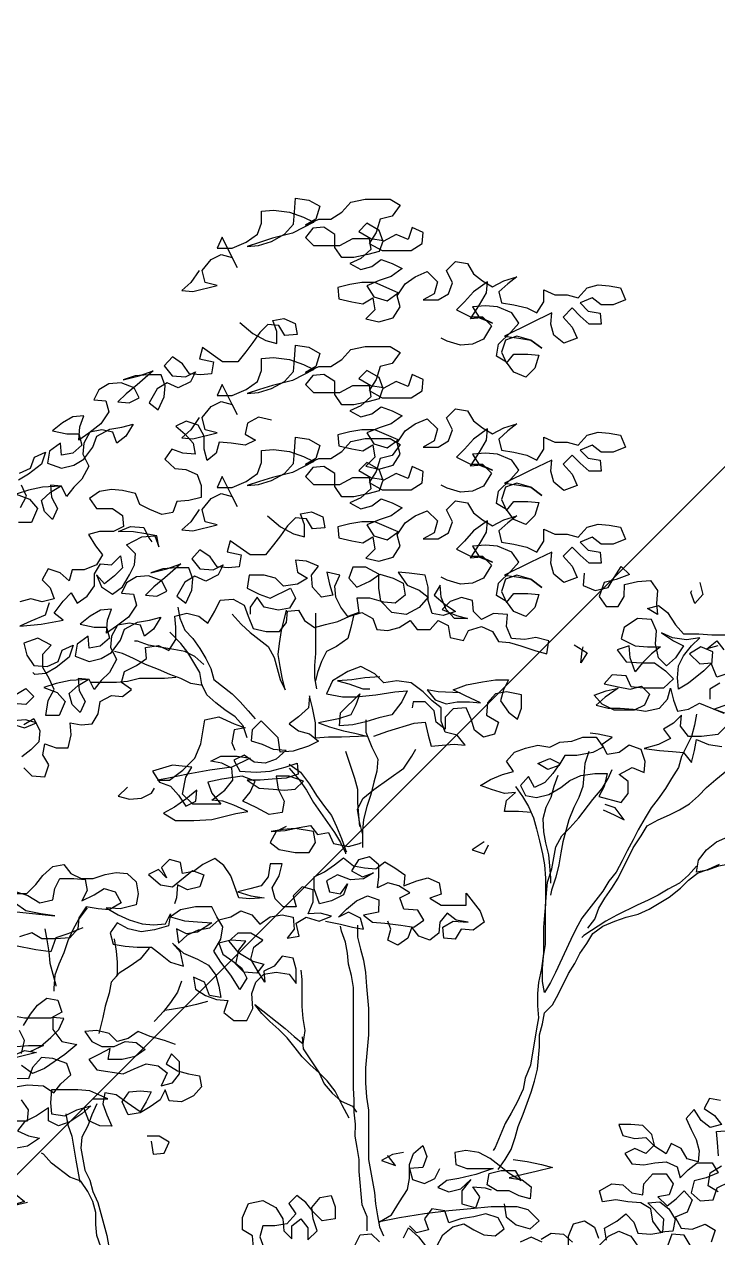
# Model space of a CAD drawing. Header units: inches. Extents: x 350994 to 353538, y 1581369 to 1583842.
# Drawn here: x 351472.343 to 351473.466, y 1583482.051 to 1583484.016 of the extents above; entities that cross this region are included whole.
import ezdxf

# ---------------------------------------------------------------- set-up
doc = ezdxf.new("R2010")
doc.units = ezdxf.units.IN
doc.header["$MEASUREMENT"] = 0
doc.linetypes.add('1', pattern=[0])
doc.layers.add('FOREST', color=96, linetype='Continuous')
doc.layers.add('TREE', color=81, linetype='1')

# ---------------------------------------------------------------- blocks, each defined once
blk = doc.blocks.new('TREE_4')
at = {"color": 94}
for points in [[(-470, 8776.1), (-493.2, 8741.5), (-519.3, 8718.4), (-487.5, 8715.4), (-418, 8732.7), (-452.7, 8741.4), (-461.4, 8776.1), (-435.3, 8807.9), (-406.4, 8822.4), (-374.6, 8813.6), (-360.2, 8784.7), (-403.5, 8871.5), (-417.9, 8839.7), (-374.6, 8839.7), (-334.1, 8857), (-302.3, 8880.1), (-290.7, 8911.9), (-290.6, 8946.6), (-255.9, 8949.4), (-209.7, 8943.6), (-169.2, 8929.1), (-140.3, 8914.6), (-201.1, 8882.9), (-258.9, 8868.5), (-296.5, 8856.9), (-331.2, 8845.4), (-299.4, 8848.3), (-261.8, 8859.8), (-224.2, 8880), (-198.1, 8908.9), (-195.2, 8943.6), (-192.3, 8984.1), (-154.7, 8978.3), (-122.9, 8960.9), (-134.5, 8923.3), (-163.5, 8906), (-125.8, 8923.3), (-91.2, 8923.3), (-59.3, 8943.5), (-33.3, 8972.4), (7.2, 8981), (79.5, 8980.9), (108.4, 8963.6), (85.2, 8931.8), (50.5, 8923.1), (38.9, 8885.6), (18.7, 8853.8), (56.2, 8833.5), (140.1, 8833.4), (171.9, 8853.6), (174.8, 8885.4), (143, 8899.9), (131.4, 8865.2), (96.7, 8879.7), (59.1, 8859.5), (47.6, 8891.3), (12.9, 8911.6), (-10.2, 8888.5), (24.4, 8868.2), (59.1, 8862.4), (47.5, 8830.6), (15.7, 8822), (-24.8, 8813.3), (-59.4, 8813.4), (-79.7, 8842.3), (-79.6, 8879.9), (-111.4, 8900.1), (-143.2, 8897.3), (-163.5, 8871.3), (-140.4, 8848.1), (-65.2, 8848.1), (-27.6, 8868.3), (18.7, 8868.2), (24.4, 8836.4), (-4.5, 8810.4), (-36.3, 8796), (-4.5, 8778.6), (27.3, 8787.3), (53.3, 8807.5), (85.1, 8795.9), (114, 8781.4), (82.2, 8758.3), (47.5, 8746.8), (12.8, 8732.3), (33, 8700.5), (70.5, 8688.9), (102.4, 8712), (35.9, 8741), (-1.7, 8741), (-36.4, 8735.3), (-71.1, 8726.6), (-68.2, 8694.8), (-30.7, 8686.1), (1.1, 8680.3), (30.1, 8697.6), (35.8, 8662.9), (9.8, 8636.9), (47.4, 8628.2), (87.8, 8639.7), (108.1, 8671.5), (99.5, 8703.3), (122.6, 8738), (151.6, 8758.2), (186.3, 8772.7), (215.2, 8743.7), (206.5, 8709), (174.6, 8691.7), (218, 8691.7), (246.9, 8709), (258.5, 8740.8), (241.2, 8775.5), (267.3, 8801.5), (301.9, 8795.7), (319.3, 8766.8), (345.3, 8746.5), (374.2, 8729.1), (406, 8746.4), (443.6, 8758), (417.5, 8737.7), (391.5, 8714.6), (400.1, 8682.8), (434.8, 8677), (472.4, 8668.3), (501.3, 8653.8), (521.6, 8685.6), (521.6, 8720.3), (553.4, 8705.8), (588.1, 8705.8), (619.9, 8697.1), (645.9, 8726), (677.8, 8734.6), (709.6, 8731.7), (741.4, 8725.9), (755.8, 8691.2), (721.1, 8676.8), (686.4, 8676.8), (660.4, 8697), (625.7, 8682.6), (648.8, 8659.5), (683.5, 8653.7), (686.3, 8621.9), (651.6, 8621.9), (625.6, 8645), (602.5, 8668.2), (576.5, 8642.2), (602.5, 8613.3), (616.9, 8581.4), (579.3, 8567), (550.4, 8590.2), (541.8, 8622), (544.7, 8653.8), (483.9, 8624.9), (408.7, 8587.4), (449.2, 8581.6), (483.9, 8575.8), (515.7, 8552.6), (483.9, 8575.8), (443.4, 8587.4), (411.6, 8575.8), (400, 8541.2), (414.4, 8509.3), (434.7, 8535.3), (475.2, 8535.3), (507, 8532.4), (495.4, 8494.8), (469.3, 8468.8), (434.7, 8483.3), (414.4, 8512.2), (385.6, 8529.6), (391.4, 8564.3), (426.1, 8599), (449.2, 8625), (429, 8653.9), (388.6, 8671.3), (353.9, 8674.2), (316.3, 8671.3), (336.5, 8639.5), (374.1, 8625), (342.3, 8639.5), (310.5, 8636.7), (336.5, 8677.1), (356.8, 8711.8), (359.7, 8743.6), (319.2, 8714.7), (293.2, 8685.8), (270, 8662.7), (310.5, 8642.4), (345.2, 8642.4), (371.2, 8616.4), (348, 8578.8), (316.2, 8564.4), (281.5, 8561.5), (243.9, 8573.1), (226.6, 8581.8)], [(-352.9, 8626.4), (-315.4, 8594.5), (-277.8, 8574.3), (-246, 8565.6), (-246, 8600.3), (-257.5, 8632.1), (-225.7, 8637.8), (-193.9, 8623.3), (-188.2, 8591.5), (-222.9, 8588.7), (-240.2, 8617.6), (-272, 8620.5), (-295.1, 8597.4), (-315.4, 8568.5), (-335.7, 8542.5), (-358.8, 8513.6), (-402.2, 8513.7), (-460, 8554.2), (-468.7, 8522.4), (-428.2, 8513.7), (-434, 8479), (-465.8, 8476.1), (-497.6, 8479), (-517.8, 8508), (-546.7, 8528.2), (-569.9, 8502.2), (-546.8, 8473.3), (-509.2, 8470.4), (-480.3, 8484.8), (-494.8, 8455.9), (-529.5, 8438.6), (-561.3, 8453.1), (-590.2, 8435.8), (-613.4, 8395.3), (-587.4, 8375), (-570, 8412.6), (-567.1, 8444.4), (-578.6, 8476.2), (-616.2, 8476.3), (-653.8, 8473.4), (-688.5, 8461.9), (-642.2, 8473.4), (-601.7, 8487.8), (-648, 8447.4), (-679.8, 8421.4), (-703, 8398.3), (-671.2, 8395.4), (-642.3, 8409.8), (-656.7, 8438.7), (-694.3, 8453.2), (-729, 8450.3), (-757.9, 8433), (-772.4, 8404.1), (-737.7, 8401.2), (-729, 8369.4), (-752.2, 8334.7), (-786.9, 8308.7), (-815.9, 8288.5), (-812.9, 8326.1), (-801.3, 8357.9), (-833.1, 8355), (-862.1, 8337.7), (-891, 8314.6), (-850.5, 8305.9), (-815.8, 8305.9), (-807.2, 8274.1), (-833.2, 8250.9), (-865, 8245.2), (-867.9, 8279.9), (-899.7, 8256.8), (-905.5, 8222.1), (-865.1, 8207.6), (-830.4, 8216.2), (-801.4, 8233.6), (-775.4, 8268.2), (-763.8, 8300), (-726.2, 8320.2), (-691.5, 8326), (-659.7, 8334.6), (-680, 8300), (-706, 8279.7), (-717.5, 8311.6), (-749.3, 8317.4), (-784, 8311.6), (-801.4, 8279.8), (-804.3, 8248), (-787, 8213.3), (-807.3, 8175.7), (-830.4, 8152.6), (-850.7, 8126.6), (-865.1, 8155.6), (-896.9, 8158.5), (-894.1, 8123.8), (-876.8, 8092), (-891.2, 8060.2), (-914.3, 8083.3), (-923, 8115.1), (-896.9, 8138.2), (-868, 8155.6), (-920.1, 8152.7), (-960.6, 8144.1), (-995.3, 8132.5), (-957.7, 8118.1), (-934.6, 8092), (-952, 8051.6), (-989.5, 8051.6)], [(-983.7, 8095), (-966.3, 8126.7), (-980.8, 8158.6)], [(-986.5, 8193.3), (-954.7, 8207.7), (-943.1, 8239.5), (-911.3, 8253.9), (-922.9, 8219.2), (-960.5, 8190.3), (-989.4, 8173)], [(-470, 8353), (-493.2, 8318.3), (-519.3, 8295.2), (-487.5, 8292.3), (-418, 8309.5), (-452.7, 8318.2), (-461.4, 8352.9), (-435.3, 8384.7), (-406.4, 8399.2), (-374.6, 8390.5), (-360.2, 8361.5), (-403.5, 8448.3), (-417.9, 8416.5), (-374.6, 8416.5), (-334.1, 8433.8), (-302.3, 8456.9), (-290.7, 8488.7), (-290.6, 8523.4), (-255.9, 8526.2), (-209.7, 8520.4), (-169.2, 8505.9), (-140.3, 8491.4), (-201.1, 8459.7), (-258.9, 8445.3), (-296.5, 8433.8), (-331.2, 8422.2), (-299.4, 8425.1), (-261.8, 8436.6), (-224.2, 8456.8), (-198.1, 8485.7), (-195.2, 8520.4), (-192.3, 8560.9), (-154.7, 8555.1), (-122.9, 8537.7), (-134.5, 8500.1), (-163.5, 8482.8), (-125.8, 8500.1), (-91.2, 8500.1), (-59.3, 8520.3), (-33.3, 8549.2), (7.2, 8557.8), (79.5, 8557.7), (108.4, 8540.4), (85.2, 8508.6), (50.5, 8499.9), (38.9, 8462.4), (18.7, 8430.6), (56.2, 8410.3), (140.1, 8410.2), (171.9, 8430.4), (174.8, 8462.2), (143, 8476.7), (131.4, 8442), (96.7, 8456.5), (59.1, 8436.3), (47.6, 8468.1), (12.9, 8488.4), (-10.2, 8465.3), (24.4, 8445), (59.1, 8439.2), (47.5, 8407.4), (15.7, 8398.8), (-24.8, 8390.1), (-59.4, 8390.2), (-79.7, 8419.1), (-79.6, 8456.7), (-111.4, 8477), (-143.2, 8474.1), (-163.5, 8448.1), (-140.4, 8424.9), (-65.2, 8424.9), (-27.6, 8445.1), (18.7, 8445), (24.4, 8413.2), (-4.5, 8387.2), (-36.3, 8372.8), (-4.5, 8355.4), (27.3, 8364.1), (53.3, 8384.3), (85.1, 8372.7), (114, 8358.2), (82.2, 8335.1), (47.5, 8323.6), (12.8, 8309.1), (33, 8277.3), (70.5, 8265.7), (102.4, 8288.8), (35.9, 8317.8), (-1.7, 8317.8), (-36.4, 8312.1), (-71.1, 8303.4), (-68.2, 8271.6), (-30.7, 8262.9), (1.1, 8257.1), (30.1, 8274.4), (35.8, 8239.7), (9.8, 8213.7), (47.4, 8205), (87.8, 8216.6), (108.1, 8248.3), (99.5, 8280.2), (122.6, 8314.8), (151.6, 8335), (186.3, 8349.5), (215.2, 8320.5), (206.5, 8285.8), (174.6, 8268.5), (218, 8268.5), (246.9, 8285.8), (258.5, 8317.6), (241.2, 8352.3), (267.3, 8378.3), (301.9, 8372.5), (319.3, 8343.6), (345.3, 8323.3), (374.2, 8305.9), (406, 8323.2), (443.6, 8334.8), (417.5, 8314.6), (391.5, 8291.5), (400.1, 8259.6), (434.8, 8253.8), (472.4, 8245.1), (501.3, 8230.6), (521.6, 8262.4), (521.6, 8297.1), (553.4, 8282.6), (588.1, 8282.6), (619.9, 8273.9), (645.9, 8302.8), (677.8, 8311.4), (709.6, 8308.5), (741.4, 8302.7), (755.8, 8268), (721.1, 8253.6), (686.4, 8253.6), (660.4, 8273.9), (625.7, 8259.4), (648.8, 8236.3), (683.5, 8230.5), (686.3, 8198.7), (651.6, 8198.7), (625.6, 8221.8), (602.5, 8245), (576.5, 8219), (602.5, 8190.1), (616.9, 8158.2), (579.3, 8143.8), (550.4, 8167), (541.8, 8198.8), (544.7, 8230.6), (483.9, 8201.7), (408.7, 8164.2), (449.2, 8158.4), (483.9, 8152.6), (515.7, 8129.4), (483.9, 8152.6), (443.4, 8164.2), (411.6, 8152.6), (400, 8118), (414.4, 8086.1), (434.7, 8112.2), (475.2, 8112.1), (507, 8109.2), (495.4, 8071.6), (469.3, 8045.6), (434.7, 8060.1), (414.4, 8089), (385.6, 8106.4), (391.4, 8141.1), (426.1, 8175.8), (449.2, 8201.8), (429, 8230.7), (388.6, 8248.1), (353.9, 8251), (316.3, 8248.1), (336.5, 8216.3), (374.1, 8201.8), (342.3, 8216.3), (310.5, 8213.5), (336.5, 8253.9), (356.8, 8288.6), (359.7, 8320.4), (319.2, 8291.5), (293.2, 8262.6), (270, 8239.5), (310.5, 8219.2), (345.2, 8219.2), (371.2, 8193.2), (348, 8155.6), (316.2, 8141.2), (281.5, 8138.3), (243.9, 8149.9), (226.6, 8158.6)], [(-261.6, 8345.6), (-299.2, 8354.3), (-331, 8337), (-336.9, 8305.2), (-308, 8287.8), (-336.9, 8273.4), (-377.4, 8279.2), (-412, 8282.1), (-420.7, 8250.3), (-446.8, 8230.1), (-455.4, 8261.9), (-455.4, 8299.5), (-472.7, 8331.3), (-507.4, 8342.9), (-536.3, 8328.5), (-510.3, 8305.3), (-487.2, 8279.3), (-481.5, 8247.5), (-516.2, 8250.4), (-548, 8262), (-568.2, 8233.1), (-539.3, 8207.1), (-507.5, 8204.1), (-475.7, 8189.7), (-464.2, 8157.8), (-464.2, 8123.2), (-498.9, 8114.5), (-533.6, 8111.7), (-545.2, 8079.9), (-577, 8074.1), (-611.7, 8088.6), (-640.6, 8103.1), (-652.2, 8134.9), (-689.7, 8143.6), (-721.5, 8146.5), (-756.2, 8140.8), (-785.2, 8120.6), (-765, 8091.6), (-718.7, 8091.6), (-689.8, 8071.3), (-686.9, 8039.5), (-715.9, 8025.1), (-756.3, 8025.1), (-788.2, 8016.5), (-767.9, 7984.6), (-747.7, 7958.6), (-765.1, 7929.7), (-799.8, 7915.3), (-834.5, 7915.3), (-843.2, 7883.5), (-869.2, 7906.7), (-903.9, 7918.3), (-921.3, 7886.5), (-898.2, 7863.3), (-886.6, 7831.5), (-921.3, 7822.9), (-953.1, 7831.6), (-984.9, 7822.9)], [(-996.8, 7556.9), (-967.8, 7574.3), (-944.7, 7551.1), (-967.9, 7528), (-1005.4, 7530.9)], [(-973.7, 7470.2), (-944.8, 7487.5), (-927.5, 7452.8), (-930.4, 7421), (-953.5, 7397.9), (-979.6, 7377.7)], [(-973.8, 7345.9), (-950.7, 7322.7), (-913.1, 7319.8), (-901.5, 7354.5), (-918.8, 7383.4), (-913, 7415.2), (-881.2, 7403.6), (-846.5, 7403.6), (-837.8, 7441.1), (-840.7, 7475.8), (-808.9, 7470), (-777.1, 7472.9), (-759.7, 7501.8), (-753.9, 7536.5), (-722.1, 7553.8), (-690.3, 7550.9), (-664.2, 7571.1), (-693.1, 7591.4), (-684.4, 7623.2), (-649.7, 7640.5), (-620.8, 7660.7), (-623.6, 7692.5), (-586.1, 7698.2), (-557.2, 7683.8), (-536.9, 7715.5), (-536.9, 7750.2), (-539.7, 7782), (-505, 7790.7), (-470.3, 7782), (-444.3, 7761.7), (-424.1, 7796.4), (-409.6, 7828.2), (-372, 7831), (-340.2, 7813.7), (-328.7, 7781.9), (-314.2, 7747.1), (-276.7, 7738.4), (-239.1, 7738.4), (-218.8, 7764.4), (-215.9, 7796.2), (-184.1, 7799.1), (-166.8, 7770.1), (-137.9, 7749.9), (-106, 7758.5), (-71.3, 7767.2), (-39.5, 7781.6), (-1.9, 7793.1), (29.9, 7775.7), (41.4, 7743.9), (73.2, 7741), (105, 7749.7), (136.8, 7769.9), (157, 7743.8), (194.6, 7743.8), (217.8, 7769.8), (246.7, 7755.3), (252.4, 7720.6), (290, 7711.9), (304.5, 7740.8), (342.1, 7752.3), (373.9, 7737.8), (391.2, 7708.9), (423, 7706), (454.8, 7697.3), (498.2, 7682.8), (530, 7674.1), (535.8, 7711.7), (498.2, 7720.4), (466.4, 7714.6), (428.8, 7717.6), (414.4, 7752.3), (417.3, 7787), (376.8, 7789.9), (342.1, 7772.6), (319, 7795.7), (316.1, 7827.5), (284.4, 7836.2), (252.5, 7824.7), (229.4, 7801.6), (269.8, 7784.2), (301.6, 7775.5), (264.1, 7775.5), (240.9, 7801.6), (226.5, 7836.3), (223.7, 7871), (206.3, 7842.1), (238.1, 7816), (267, 7795.8), (232.3, 7784.2), (200.5, 7790), (188.9, 7827.6), (189, 7865.2), (180.3, 7899.9), (134.1, 7905.8), (102.3, 7908.7), (128.3, 7871.1), (162.9, 7856.6), (188.9, 7836.3), (162.9, 7807.4), (125.3, 7787.2), (84.8, 7793), (53, 7824.9), (47.3, 7862.5), (47.3, 7902.9), (9.8, 7923.2), (-27.8, 7923.3), (-39.4, 7891.5), (-16.3, 7865.4), (21.3, 7882.7), (50.2, 7902.9), (87.8, 7891.3), (116.7, 7876.9), (122.4, 7842.2), (93.5, 7819.1), (61.7, 7822), (21.2, 7833.6), (-16.3, 7833.6), (-10.6, 7793.1), (-42.4, 7781.6), (-62.6, 7807.6), (-77.1, 7836.6), (-79.9, 7868.4), (-65.4, 7900.2), (-103, 7908.9), (-94.4, 7874.2), (-85.7, 7842.3), (-117.5, 7836.6), (-143.5, 7865.5), (-146.4, 7900.2), (-126.1, 7926.2), (-160.8, 7940.7), (-192.6, 7943.6), (-186.9, 7908.9), (-158, 7891.6), (-186.9, 7874.2), (-227.4, 7868.5), (-250.5, 7891.7), (-282.3, 7900.4), (-325.7, 7900.4), (-331.5, 7862.8), (-296.8, 7845.4), (-265, 7833.8), (-207.1, 7862.7), (-192.7, 7833.8), (-210.1, 7804.9), (-241.9, 7799.1), (-282.4, 7807.8), (-302.6, 7836.8), (-322.8, 7807.9), (-322.9, 7787.6)], [(-470, 8088.5), (-493.2, 8053.8), (-519.3, 8030.7), (-487.5, 8027.8), (-418, 8045), (-452.7, 8053.8), (-461.4, 8088.5), (-435.3, 8120.2), (-406.4, 8134.7), (-374.6, 8126), (-360.2, 8097), (-403.5, 8183.8), (-417.9, 8152), (-374.6, 8152), (-334.1, 8169.3), (-302.3, 8192.4), (-290.7, 8224.2), (-290.6, 8258.9), (-255.9, 8261.7), (-209.7, 8255.9), (-169.2, 8241.4), (-140.3, 8226.9), (-201.1, 8195.2), (-258.9, 8180.8), (-296.5, 8169.3), (-331.2, 8157.7), (-299.4, 8160.6), (-261.8, 8172.1), (-224.2, 8192.3), (-198.1, 8221.2), (-195.2, 8255.9), (-192.3, 8296.4), (-154.7, 8290.6), (-122.9, 8273.2), (-134.5, 8235.6), (-163.5, 8218.3), (-125.8, 8235.6), (-91.2, 8235.6), (-59.3, 8255.8), (-33.3, 8284.7), (7.2, 8293.3), (79.5, 8293.2), (108.4, 8275.9), (85.2, 8244.1), (50.5, 8235.4), (38.9, 8197.9), (18.7, 8166.1), (56.2, 8145.8), (140.1, 8145.7), (171.9, 8165.9), (174.8, 8197.7), (143, 8212.2), (131.4, 8177.5), (96.7, 8192), (59.1, 8171.8), (47.6, 8203.6), (12.9, 8223.9), (-10.2, 8200.8), (24.4, 8180.5), (59.1, 8174.7), (47.5, 8142.9), (15.7, 8134.3), (-24.8, 8125.6), (-59.4, 8125.7), (-79.7, 8154.6), (-79.6, 8192.2), (-111.4, 8212.5), (-143.2, 8209.6), (-163.5, 8183.6), (-140.4, 8160.4), (-65.2, 8160.4), (-27.6, 8180.6), (18.7, 8180.5), (24.4, 8148.7), (-4.5, 8122.7), (-36.3, 8108.3), (-4.5, 8090.9), (27.3, 8099.6), (53.3, 8119.8), (85.1, 8108.2), (114, 8093.7), (82.2, 8070.6), (47.5, 8059.1), (12.8, 8044.7), (33, 8012.8), (70.5, 8001.2), (102.4, 8024.3), (35.9, 8053.3), (-1.7, 8053.3), (-36.4, 8047.6), (-71.1, 8038.9), (-68.2, 8007.1), (-30.7, 7998.4), (1.1, 7992.6), (30.1, 8009.9), (35.8, 7975.2), (9.8, 7949.2), (47.4, 7940.5), (87.8, 7952.1), (108.1, 7983.8), (99.5, 8015.7), (122.6, 8050.3), (151.6, 8070.5), (186.3, 8085), (215.2, 8056), (206.5, 8021.3), (174.6, 8004), (218, 8004), (246.9, 8021.3), (258.5, 8053.1), (241.2, 8087.8), (267.3, 8113.8), (301.9, 8108), (319.3, 8079.1), (345.3, 8058.8), (374.2, 8041.4), (406, 8058.7), (443.6, 8070.3), (417.5, 8050.1), (391.5, 8027), (400.1, 7995.1), (434.8, 7989.3), (472.4, 7980.6), (501.3, 7966.1), (521.6, 7997.9), (521.6, 8032.6), (553.4, 8018.1), (588.1, 8018.1), (619.9, 8009.4), (645.9, 8038.3), (677.8, 8046.9), (709.6, 8044), (741.4, 8038.2), (755.8, 8003.5), (721.1, 7989.1), (686.4, 7989.1), (660.4, 8009.4), (625.7, 7994.9), (648.8, 7971.8), (683.5, 7966), (686.3, 7934.2), (651.6, 7934.2), (625.6, 7957.4), (602.5, 7980.5), (576.5, 7954.5), (602.5, 7925.6), (616.9, 7893.7), (579.3, 7879.3), (550.4, 7902.5), (541.8, 7934.3), (544.7, 7966.1), (483.9, 7937.2), (408.7, 7899.7), (449.2, 7893.9), (483.9, 7888.1), (515.7, 7864.9), (483.9, 7888.1), (443.4, 7899.7), (411.6, 7888.2), (400, 7853.5), (414.4, 7821.7), (434.7, 7847.7), (475.2, 7847.6), (507, 7844.7), (495.4, 7807.1), (469.3, 7781.1), (434.7, 7795.6), (414.4, 7824.5), (385.6, 7841.9), (391.4, 7876.6), (426.1, 7911.3), (449.2, 7937.3), (429, 7966.2), (388.6, 7983.6), (353.9, 7986.5), (316.3, 7983.7), (336.5, 7951.8), (374.1, 7937.3), (342.3, 7951.8), (310.5, 7949), (336.5, 7989.4), (356.8, 8024.1), (359.7, 8055.9), (319.2, 8027), (293.2, 7998.1), (270, 7975), (310.5, 7954.7), (345.2, 7954.7), (371.2, 7928.7), (348, 7891.1), (316.2, 7876.7), (281.5, 7873.8), (243.9, 7885.4), (226.6, 7894.1)], [(-273.5, 8070.9), (-235.9, 8039.1), (-198.3, 8018.8), (-166.5, 8010.1), (-166.5, 8044.8), (-178, 8076.6), (-146.2, 8082.4), (-114.4, 8067.9), (-108.7, 8036.1), (-143.4, 8033.2), (-160.7, 8062.2), (-192.5, 8065.1), (-215.7, 8042), (-235.9, 8013.1), (-256.2, 7987.1), (-279.3, 7958.2), (-322.7, 7958.2), (-380.5, 7998.7), (-389.2, 7967), (-348.7, 7958.2), (-354.5, 7923.6), (-386.4, 7920.7), (-418.2, 7923.6), (-438.4, 7952.5), (-467.3, 7972.8), (-490.4, 7946.8), (-467.3, 7917.9), (-429.7, 7914.9), (-400.8, 7929.4), (-415.3, 7900.5), (-450, 7883.2), (-481.8, 7897.6), (-510.7, 7880.3), (-533.9, 7839.9), (-507.9, 7819.6), (-490.5, 7857.2), (-487.6, 7889), (-499.1, 7920.8), (-536.7, 7920.8), (-574.3, 7918), (-609, 7906.4), (-562.7, 7918), (-522.2, 7932.4), (-568.5, 7891.9), (-600.4, 7866), (-623.5, 7842.8), (-591.7, 7839.9), (-562.8, 7854.4), (-577.2, 7883.3), (-614.8, 7897.8), (-649.5, 7894.9), (-678.4, 7877.6), (-692.9, 7848.7), (-658.2, 7845.8), (-649.6, 7814), (-672.7, 7779.3), (-707.4, 7753.3), (-736.4, 7733.1), (-733.4, 7770.7), (-721.9, 7802.5), (-753.7, 7799.6), (-782.6, 7782.3), (-811.5, 7759.2), (-771.1, 7750.5), (-736.4, 7750.4), (-727.7, 7718.6), (-753.8, 7695.5), (-785.6, 7689.8), (-788.4, 7724.4), (-820.3, 7701.3), (-826.1, 7666.7), (-785.6, 7652.2), (-750.9, 7660.8), (-722, 7678.1), (-695.9, 7712.8), (-684.3, 7744.6), (-646.7, 7764.8), (-612, 7770.5), (-580.2, 7779.2), (-600.5, 7744.5), (-626.5, 7724.3), (-638, 7756.1), (-669.8, 7761.9), (-704.5, 7756.2), (-721.9, 7724.4), (-724.8, 7692.6), (-707.5, 7657.9), (-727.8, 7620.3), (-751, 7597.2), (-771.2, 7571.2), (-785.6, 7600.1), (-817.4, 7603), (-814.6, 7568.3), (-797.3, 7536.5), (-811.8, 7504.7), (-834.9, 7527.9), (-843.5, 7559.7), (-817.5, 7582.8), (-788.5, 7600.1), (-840.6, 7597.3), (-881.1, 7588.6), (-915.8, 7577.1), (-878.2, 7562.6), (-855.1, 7536.6), (-872.5, 7496.1), (-910.1, 7496.1), (-904.2, 7539.5), (-886.9, 7571.3), (-901.3, 7603.1), (-918.6, 7634.9), (-918.6, 7672.5), (-895.4, 7698.5), (-933, 7718.8), (-973.5, 7704.4), (-964.8, 7669.7), (-944.6, 7640.7), (-907, 7637.8), (-875.2, 7652.2), (-863.6, 7684), (-831.8, 7698.5), (-843.4, 7663.8), (-881, 7634.9), (-910, 7617.6), (-941.8, 7614.7), (-947.5, 7620.5)], [(-901.1, 7820), (-912.7, 7785.3), (-953.2, 7768), (-985, 7753.5), (-924.3, 7759.3), (-860.7, 7770.8), (-886.7, 7791), (-860.6, 7825.7), (-837.5, 7848.8), (-820.1, 7819.9), (-791.2, 7840.1), (-770.9, 7869), (-770.9, 7903.7), (-753.5, 7932.6), (-721.7, 7929.7), (-695.7, 7955.7), (-689.9, 7921), (-713.1, 7897.9), (-742, 7874.8), (-765.1, 7900.8), (-750.7, 7866.1), (-718.9, 7845.8), (-690, 7866), (-669.7, 7900.7), (-655.2, 7929.6), (-652.3, 7961.4), (-678.3, 7987.5), (-634.9, 8010.5), (-597.3, 8013.4), (-585.8, 7981.6), (-591.6, 8013.4), (-623.4, 8019.2), (-658, 8025), (-701.4, 8025.1), (-666.7, 8039.5), (-629.1, 8036.6), (-614.7, 8007.6), (-606, 7996.1)], [(637.2, 7905.3), (634.2, 7870.6), (668.9, 7856.1), (706.5, 7864.8), (723.9, 7893.7), (744.1, 7925.4), (767.3, 7902.3), (729.7, 7887.9), (695, 7879.2), (680.5, 7838.8), (700.7, 7809.8), (735.4, 7809.8), (752.7, 7838.7), (752.8, 7873.4), (790.4, 7882), (828, 7884.9), (848.2, 7856), (845.2, 7818.4), (848.1, 7786.6), (819.2, 7803.9), (851, 7812.6), (877, 7792.3), (900.1, 7757.6), (923.2, 7731.6), (966.6, 7731.5), (1004.2, 7728.6), (1099.6, 7728.5)], [(1021.5, 7696.8), (989.7, 7688.1), (1018.6, 7711.2), (1038.8, 7685.2)], [(1061.9, 7621.6), (1018.5, 7607.1), (1004.1, 7641.9), (1007, 7679.4), (972.3, 7693.9), (940.5, 7673.7), (969.4, 7644.8), (1004.1, 7647.6), (981, 7624.5), (937.6, 7589.9), (908.6, 7572.5), (905.8, 7604.4), (908.7, 7639), (923.2, 7667.9), (946.3, 7696.8), (969.5, 7719.9), (931.9, 7714.2), (891.4, 7720), (859.6, 7734.5), (894.3, 7711.3), (923.2, 7696.9), (900, 7662.2), (874, 7639.1), (850.9, 7662.2), (842.2, 7702.7), (845.2, 7740.3), (830.7, 7772.1), (790.3, 7775), (752.7, 7749.1), (744, 7717.3), (784.4, 7697), (819.1, 7694.1), (856.7, 7694), (830.7, 7673.8), (804.6, 7647.8), (784.3, 7621.8), (769.9, 7662.3), (767.1, 7697), (732.4, 7685.5), (758.4, 7650.8), (801.7, 7647.8), (839.3, 7647.8), (871.1, 7624.6), (894.2, 7601.5), (865.3, 7575.5), (807.4, 7575.5), (772.7, 7578.5), (758.3, 7610.3), (717.8, 7613.2), (694.7, 7587.2), (735.2, 7578.5), (769.8, 7572.7), (801.7, 7581.3), (824.8, 7558.2), (810.3, 7526.4), (781.4, 7511.9), (723.5, 7512), (688.9, 7529.4), (665.7, 7555.4), (700.5, 7567), (735.2, 7575.6), (697.5, 7549.6), (671.5, 7526.5), (706.2, 7517.8), (740.9, 7517.8), (778.5, 7514.8), (813.2, 7509), (853.6, 7517.7), (876.8, 7543.7), (885.5, 7575.5), (894.1, 7540.8), (905.7, 7508.9), (937.5, 7514.7), (969.3, 7532), (1038.7, 7503)], [(1044.4, 7465.4), (1021.3, 7442.3), (975, 7436.6), (937.4, 7436.6), (914.3, 7465.6), (917.2, 7497.4), (894.1, 7474.3), (865.2, 7456.9), (885.4, 7430.9), (850.7, 7413.6), (810.2, 7402.1), (853.5, 7396.2), (891.1, 7393.3), (922.9, 7390.4), (946, 7361.4), (954.7, 7396.1), (960.5, 7427.9), (995.2, 7413.4), (1032.8, 7407.6)], [(1041.6, 7503), (1009.8, 7514.6), (1050.3, 7529)], [(1027.2, 7589.8), (998.3, 7572.5), (998.2, 7543.6)], [(969.6, 7879), (978.3, 7844.3), (955.1, 7818.3), (943.6, 7850.1), (946.5, 7855.9)], [(-531, 7808.1), (-525.3, 7776.3), (-510.8, 7741.5), (-487.7, 7718.4), (-467.5, 7689.5), (-450.2, 7660.5), (-435.8, 7631.6), (-427.1, 7599.8), (-375.1, 7559.3), (-352, 7536.1), (-328.9, 7510.1), (-308.7, 7486.9)], [(-374.9, 7787.7), (-348.9, 7758.7), (-322.9, 7735.6), (-270.9, 7695.1), (-253.6, 7663.2), (-236.3, 7599.6), (-221.9, 7570.7), (-230.5, 7605.4), (-236.3, 7637.2), (-242, 7671.9), (-239.1, 7703.7), (-233.3, 7741.3), (-218.8, 7799.1)], [(-134.9, 7790.4), (-135, 7674.7), (-138, 7640), (-138, 7605.3), (-132.2, 7573.5)], [(-25.1, 7787.4), (-33.8, 7749.8), (-42.5, 7718), (-74.3, 7694.9), (-103.2, 7680.5), (-117.7, 7651.6), (-129.3, 7619.8), (-135.1, 7596.6)], [(-331.9, 7432), (-343.4, 7466.7), (-366.5, 7492.8), (-395.4, 7513), (-421.4, 7533.3), (-447.4, 7556.4), (-461.8, 7585.4), (-467.6, 7620.1), (-502.2, 7677.9), (-522.4, 7704), (-554.2, 7735.8)], [(-458.9, 7582.5), (-493.6, 7588.3), (-522.5, 7602.8), (-554.3, 7614.4), (-586.1, 7628.9), (-623.7, 7643.3), (-658.4, 7660.7), (-690.2, 7675.2), (-713.3, 7681)], [(-456, 7643.2), (-482, 7666.3), (-510.9, 7680.8), (-542.7, 7686.6), (-577.4, 7692.5), (-615, 7698.3), (-646.8, 7709.9), (-655.4, 7709.9)], [(608.1, 7700), (645.6, 7676.9), (628.2, 7648), (631.2, 7682.7), (634.1, 7694.2)], [(-1009.5, 7472.6), (-972, 7461), (-937.3, 7475.5), (-969, 7484.2), (-1003.7, 7481.3)], [(-537, 7605.7), (-568.8, 7602.8), (-641.1, 7602.9), (-675.8, 7594.2), (-707.6, 7591.4), (-779.9, 7591.4)], [(32.4, 7437.5), (72.9, 7451.9), (148.1, 7474.9), (179.9, 7477.8), (188.6, 7440.2), (197.2, 7408.4), (229, 7411.3), (263.7, 7414.1), (295.5, 7411.2), (272.4, 7440.1), (237.7, 7448.8), (226.2, 7480.7), (226.2, 7518.2), (200.2, 7538.5), (174.2, 7564.5), (139.6, 7590.6), (99.1, 7596.4), (61.5, 7590.7), (35.5, 7616.7), (-5, 7637), (-42.6, 7622.6), (-86, 7596.6), (-103.3, 7559), (-57.1, 7550.3), (-19.5, 7550.3), (38.3, 7556), (93.3, 7564.6), (128, 7567.5), (113.5, 7535.7), (84.5, 7498.1), (46.9, 7489.5), (9.3, 7478), (-28.2, 7469.3), (-65.8, 7466.5), (-62.9, 7504), (-7.9, 7558.9), (-19.5, 7527.1), (-34, 7498.2), (-68.7, 7486.7), (-126.5, 7475.2), (-94.8, 7463.6), (-54.3, 7452), (-22.5, 7446.2), (12.2, 7437.5), (-60.1, 7434.7), (-97.7, 7434.7), (-135.3, 7431.8), (-135.2, 7475.2), (-143.9, 7518.6), (-152.5, 7553.3), (-155.4, 7518.6), (-184.4, 7492.6), (-210.4, 7472.4), (-184.4, 7452.1), (-152.6, 7443.4), (-126.6, 7423.1), (-155.5, 7408.7), (-198.9, 7394.3), (-236.5, 7391.4), (-242.2, 7431.9), (-291.3, 7481.1), (-317.4, 7455.1), (-320.3, 7423.3), (-288.5, 7414.6), (-256.7, 7400.1), (-219.1, 7397.2), (-248.1, 7371.2), (-279.9, 7359.7), (-311.7, 7362.6), (-340.6, 7382.9), (-369.5, 7368.4), (-352.2, 7336.6), (-305.9, 7333.7), (-265.5, 7336.5), (-222.1, 7348.1), (-187.4, 7359.6), (-184.5, 7327.8), (-219.2, 7316.3), (-259.7, 7313.4), (-294.4, 7310.5), (-332, 7310.6), (-297.3, 7287.4), (-256.8, 7284.5), (-225, 7281.6), (-193.2, 7284.4), (-170.1, 7307.5), (-210.5, 7322), (-248.1, 7322.1), (-242.4, 7284.5), (-225.1, 7249.8), (-230.9, 7218), (-268.5, 7212.2), (-306, 7232.5), (-343.6, 7249.9), (-323.3, 7275.9), (-308.9, 7307.7), (-346.4, 7322.2), (-404.3, 7313.5), (-444.7, 7304.9), (-433.2, 7273.1), (-407.2, 7241.3), (-488.2, 7241.3), (-517.1, 7270.3), (-508.3, 7319.4), (-491, 7348.3), (-545.9, 7354.1), (-603.7, 7336.8), (-583.5, 7305), (-551.7, 7293.4), (-528.6, 7267.4), (-508.4, 7235.6), (-479.5, 7250), (-476.6, 7281.8), (-508.4, 7255.8), (-540.2, 7232.7), (-572, 7215.4), (-537.4, 7195.1), (-485.3, 7195.1), (-433.3, 7197.9), (-363.9, 7215.2), (-329.2, 7220.9), (-369.6, 7238.3), (-401.4, 7249.9), (-433.2, 7252.8), (-395.6, 7281.7), (-372.5, 7310.6), (-375.3, 7345.3), (-404.2, 7359.8), (-436, 7365.6), (-407.1, 7380), (-360.8, 7380), (-323.2, 7374.2), (-375.3, 7348.2), (-438.9, 7339.6), (-502.5, 7328.1), (-557.5, 7316.6), (-589.3, 7310.8), (-554.6, 7310.8), (-517, 7339.7), (-482.3, 7374.3), (-464.9, 7414.8), (-453.3, 7484.2), (-412.8, 7492.8), (-369.4, 7472.5), (-337.6, 7460.9), (-369.4, 7455.2), (-375.2, 7417.6), (-366.6, 7397.3)], [(49.9, 7608), (6.6, 7605.2), (-31, 7599.4), (-71.5, 7596.6), (-39.7, 7587.9), (0.8, 7573.4), (21, 7573.4)], [(281.2, 7561.6), (217.6, 7564.5), (185.8, 7570.3), (208.9, 7541.4), (240.7, 7529.8), (272.5, 7535.5), (307.2, 7535.5), (339, 7532.6), (295.7, 7552.9), (261, 7570.2), (298.6, 7584.7), (344.8, 7593.3), (382.4, 7599.1), (420, 7599), (405.5, 7570.1), (396.8, 7538.3), (419.9, 7506.5), (445.9, 7486.2), (457.5, 7518), (457.6, 7555.6), (414.2, 7564.3), (382.4, 7558.6), (359.2, 7532.6), (356.3, 7497.9), (391, 7477.6), (379.4, 7442.9), (347.6, 7434.3), (321.6, 7454.5), (312.9, 7486.4), (298.5, 7518.2), (260.9, 7515.3), (237.8, 7492.2), (237.7, 7457.5), (211.7, 7477.8), (206, 7509.6), (180, 7535.6), (145.3, 7535.7), (142.4, 7518.3)], [(9.4, 7483.7), (9.3, 7449), (26.6, 7405.7), (43.9, 7370.9), (41, 7336.3), (32.3, 7304.5), (23.6, 7269.8), (12, 7235.1), (3.3, 7197.5), (0.4, 7165.7), (0.3, 7116.6)], [(960.6, 7500.2), (954.8, 7468.4), (946.1, 7436.6), (917.1, 7378.8), (908.4, 7347), (888.2, 7315.2), (870.8, 7286.3), (850.5, 7257.4), (830.3, 7231.4), (812.9, 7202.5), (792.6, 7167.9), (778.1, 7139), (760.7, 7107.2), (746.3, 7078.3), (728.9, 7046.5), (708.6, 7020.5), (691.3, 6991.6), (630.5, 6913.6), (613.1, 6881.8), (598.6, 6852.9), (555.1, 6757.5), (540.7, 6728.6), (523.3, 6699.7), (517.5, 6731.5), (517.6, 6769.1), (520.5, 6803.8), (526.3, 6838.5), (526.4, 6948.4), (529.3, 6986), (532.3, 7017.8), (543.9, 7055.3), (555.5, 7118.9), (572.9, 7150.7), (596, 7173.8), (622.1, 7202.7), (662.6, 7254.7), (688.6, 7286.5), (706, 7315.4), (717.6, 7341.4)], [(486.2, 7217.3), (448.6, 7220.2), (408.1, 7220.3), (413.9, 7252.1), (440, 7275.2), (408.2, 7272.3), (370.6, 7283.9), (338.8, 7295.5), (367.7, 7312.8), (402.4, 7327.3), (434.2, 7335.9), (414, 7364.8), (437.2, 7390.8), (469, 7402.4), (503.7, 7411), (538.4, 7405.2), (567.3, 7419.6), (602, 7422.5), (633.8, 7434), (671.4, 7434), (691.6, 7405.1), (662.7, 7390.6), (616.4, 7382), (581.7, 7382), (564.4, 7353.1), (532.5, 7341.6), (503.7, 7359), (538.4, 7373.4), (567.3, 7358.9), (547, 7330), (523.8, 7304), (494.9, 7289.6), (477.6, 7321.4), (454.4, 7295.4), (468.9, 7266.5), (500.7, 7260.7), (535.4, 7269.3), (570.1, 7289.5), (596.1, 7309.7), (627.9, 7324.2), (668.4, 7329.9), (703.1, 7329.9), (694.4, 7292.3), (679.9, 7263.4), (743.5, 7246), (763.8, 7272), (763.8, 7306.7), (737.8, 7326.9), (775.4, 7347.1), (810.1, 7332.7), (813, 7364.5), (801.5, 7399.2), (766.8, 7410.8), (737.9, 7390.6), (703.2, 7384.8), (688.7, 7413.7), (717.7, 7433.9), (677.2, 7442.7), (654.1, 7445.6)], [(0.4, 7157), (-8.3, 7191.7), (-14, 7226.4), (0.5, 7258.2), (32.3, 7284.2), (119.1, 7344.9), (142.3, 7379.5), (153.8, 7399.8)], [(-48.6, 7394.2), (-22.6, 7316.1), (-14, 7284.3), (-14, 7246.7), (-11.1, 7209.1), (-8.3, 7177.3)], [(651.1, 7393.5), (639.5, 7358.8), (636.6, 7324.1), (633.7, 7292.3), (622.1, 7260.5), (607.6, 7231.7), (593.1, 7197), (575.7, 7133.4), (569.9, 7101.6), (564.1, 7066.9), (555.4, 7032.2), (543.8, 6994.6), (540.9, 6980.2)], [(647.8, 6884.7), (668, 6910.7), (679.6, 6942.5), (697, 6971.4), (717.3, 7000.2), (734.7, 7029.1), (778.1, 7115.8), (801.3, 7150.5), (818.6, 7179.4), (850.5, 7196.7), (882.3, 7211.2), (911.2, 7225.6), (940.1, 7242.9), (966.2, 7266), (989.3, 7289.1), (1015.4, 7312.2), (1047.2, 7338.2), (1073.2, 7364.2), (1084.8, 7381.6)], [(-210.5, 7356.7), (-178.7, 7333.6), (-152.7, 7298.8), (-132.5, 7267), (-109.4, 7235.2), (-89.2, 7209.2), (-74.8, 7177.3), (-60.3, 7142.6), (-48.8, 7110.8), (-45.9, 7105)], [(-210.5, 7345.2), (-181.6, 7310.4), (-161.4, 7281.5), (-141.2, 7246.8), (-80.6, 7160), (-63.3, 7131.1), (-48.8, 7102.1), (-48.8, 7099.3)], [(440, 7292.5), (460.2, 7263.6), (477.5, 7234.7), (491.9, 7202.8), (500.6, 7171), (509.2, 7136.3), (517.9, 7098.7), (523.6, 7066.9), (526.5, 7029.3), (526.4, 6954.2), (523.5, 6922.4), (520.6, 6887.7), (520.5, 6812.5), (514.7, 6769.1), (506, 6728.7), (503, 6696.9), (503, 6662.2), (505.9, 6627.5), (500.1, 6595.7), (482.6, 6491.6), (468.1, 6454), (462.3, 6422.2), (444.9, 6384.6), (427.6, 6352.9), (410.2, 6324), (381.2, 6254.6), (375.4, 6245.9)], [(561.4, 7324.2), (549.9, 7292.4), (541.1, 7260.6), (526.7, 7231.7), (518, 7199.9), (520.8, 7162.3), (526.6, 7130.5), (535.2, 7095.8), (538.1, 7064), (540.9, 7029.3), (540.9, 7014.9)], [(-676.1, 7290.7), (-702.1, 7264.7), (-670.3, 7256), (-635.6, 7258.8), (-606.7, 7273.2), (-598, 7287.7)], [(691.5, 7225.8), (723.3, 7211.3), (752.2, 7196.8), (726.2, 7231.5), (697.3, 7240.2)], [(1315.9, 7152.9), (1252.3, 7121.2), (1217.6, 7109.7), (1185.8, 7101), (1153.9, 7089.5), (1119.2, 7080.8), (1023.8, 7063.6), (992, 7052), (960.2, 7046.3), (966, 7081), (989.2, 7109.9), (1018.1, 7133), (1049.9, 7147.4), (1078.8, 7164.7), (1110.7, 7182), (1139.6, 7199.4), (1168.5, 7219.6), (1191.7, 7236.9)], [(-219.3, 7177.5), (-248.3, 7163), (-265.6, 7131.3), (-239.6, 7111), (-193.4, 7102.3), (-152.9, 7102.2), (-135.5, 7131.1), (-141.3, 7162.9), (-193.3, 7171.7), (-228, 7168.8), (-262.7, 7163.1), (-222.2, 7165.9), (-181.8, 7174.5), (-149.9, 7180.3), (-129.7, 7154.3), (-97.9, 7160), (-83.5, 7128.2), (-40.1, 7119.5), (-8.3, 7128.1), (-2.5, 7131)], [(350.2, 7133.6), (315.5, 7110.5), (350.2, 7098.9), (361.8, 7124.9)], [(-803.6, 6886), (-847, 6868.7), (-881.7, 6857.1), (-896.2, 6816.7), (-939.6, 6822.5), (-997.4, 6834.1)], [(-994.4, 6932.4), (-884.6, 6920.8), (-925, 6926.6), (-968.4, 6935.3), (-997.3, 6955.6)], [(-997.3, 6990.2), (-962.6, 6978.7), (-927.9, 6958.4), (-890.3, 6967), (-884.5, 6998.8), (-870, 7027.7), (-829.5, 7027.7), (-797.7, 7024.8), (-792, 6993), (-806.5, 6964.1), (-771.8, 6981.4), (-742.8, 6998.7), (-711, 6990), (-693.7, 6958.2), (-728.4, 6938), (-760.2, 6940.9), (-794.9, 6946.7), (-815.2, 6914.9), (-818.1, 6883.1), (-841.3, 6857.1), (-881.7, 6854.3), (-922.2, 6854.3), (-951.1, 6871.7), (-985.8, 6860.1)], [(-1000.2, 6984.5), (-965.5, 6984.4), (-939.4, 7010.4), (-919.2, 7036.4), (-890.2, 7062.4), (-858.4, 7068.2), (-838.2, 7042.1), (-809.3, 7027.7), (-774.6, 7027.6), (-739.9, 7039.2), (-708.1, 7044.9), (-676.3, 7042), (-650.3, 7018.8), (-644.5, 6984.1), (-650.3, 6952.3), (-696.6, 6940.8), (-737.1, 6943.8), (-702.4, 6923.5), (-670.6, 6909), (-633.1, 6897.4), (-601.2, 6894.5), (-566.6, 6897.3), (-552.1, 6926.2), (-557.9, 6891.5), (-598.4, 6880), (-636, 6874.3), (-673.5, 6883), (-705.3, 6900.4), (-725.6, 6871.5), (-717, 6839.6), (-682.3, 6833.8), (-647.6, 6830.9), (-607.1, 6830.9), (-581.1, 6810.6), (-552.2, 6787.5), (-514.6, 6775.9), (-523.3, 6816.3), (-546.4, 6842.4), (-514.6, 6813.4), (-474.1, 6796.1), (-442.3, 6778.7), (-422.1, 6749.7), (-413.5, 6717.9), (-407.7, 6686.1), (-439.5, 6691.9), (-453.9, 6729.5), (-485.7, 6744), (-480, 6709.3), (-451.1, 6691.9), (-419.3, 6680.4), (-387.5, 6677.4), (-399.1, 6642.7), (-370.2, 6619.6), (-332.6, 6619.6), (-315.2, 6654.2), (-318.1, 6697.6), (-306.5, 6729.4), (-283.3, 6752.5), (-248.6, 6758.3), (-211.1, 6752.4), (-190.8, 6726.4), (-190.8, 6766.9), (-199.4, 6798.7), (-231.2, 6804.5), (-254.4, 6775.6), (-283.3, 6761.2), (-280.5, 6729.4), (-300.7, 6761.2), (-320.9, 6795.9), (-312.2, 6830.6), (-286.1, 6850.8), (-320.8, 6871.1), (-358.4, 6871.1), (-384.4, 6848), (-358.5, 6816.2), (-315.1, 6790.1), (-283.3, 6781.4), (-303.6, 6755.4), (-341.2, 6758.3), (-364.3, 6781.5), (-355.6, 6822), (-335.3, 6848), (-378.7, 6850.9), (-413.4, 6842.3), (-401.8, 6810.4), (-372.9, 6790.2), (-346.9, 6769.9), (-332.5, 6741), (-352.8, 6709.2), (-378.8, 6749.7), (-407.6, 6787.3), (-427.8, 6819.1), (-407.6, 6853.8), (-401.8, 6888.5), (-419.1, 6917.4), (-433.5, 6946.4), (-479.8, 6946.4), (-523.1, 6937.8), (-552.1, 6917.6), (-511.6, 6906), (-474, 6903), (-433.5, 6900.1), (-474.1, 6874.1), (-505.9, 6868.4), (-534.8, 6882.8), (-529, 6842.4), (-503, 6865.5), (-471.2, 6879.9), (-439.3, 6885.7), (-413.3, 6908.8), (-378.6, 6917.4), (-349.7, 6934.7), (-317.9, 6923.1), (-294.8, 6897.1), (-265.8, 6917.3), (-231.1, 6923), (-199.3, 6917.2), (-196.5, 6882.5), (-216.7, 6856.5), (-182, 6862.3), (-190.7, 6899.9), (-161.8, 6917.2), (-124.2, 6905.6), (-89.5, 6920), (-121.3, 6928.7), (-156, 6925.9), (-141.5, 6960.6), (-141.4, 6995.2), (-173.2, 7004), (-199.3, 6978), (-190.6, 6946.1), (-228.2, 6946.2), (-251.3, 6969.3), (-260, 7001.1), (-239.7, 7035.8), (-231, 7070.5), (-265.7, 7070.5), (-271.5, 7033), (-291.8, 7007), (-323.6, 6998.3), (-358.3, 6989.7), (-320.7, 6978.1), (-283.1, 6972.2), (-323.6, 6969.4), (-355.4, 6972.3), (-378.5, 7035.9), (-398.7, 7064.9), (-424.7, 7085.1), (-459.4, 7067.8), (-485.5, 7047.6), (-517.3, 7041.9), (-523, 7073.7), (-554.8, 7082.4), (-578, 7059.3), (-563.5, 7030.3), (-586.6, 7053.5), (-615.6, 7039.1), (-580.9, 7010.1), (-546.2, 7004.3), (-488.3, 7050.5), (-456.6, 7038.9), (-468.1, 7004.2), (-502.9, 6995.6), (-531.8, 7010.1), (-534.7, 6972.5), (-540.5, 6955.1)], [(-106.8, 6905.6), (-63.5, 6896.9), (-28.8, 6888.2), (3, 6882.4), (-5.6, 6914.2), (-40.3, 6931.5), (-69.2, 6917.1), (-46.1, 6940.2), (-17.1, 6963.3), (14.7, 6977.8), (46.5, 6966.2), (46.4, 6931.5), (3.1, 6922.8), (29.1, 6902.6), (63.8, 6899.6), (110, 6893.8), (147.6, 6888), (176.5, 6908.2), (159.2, 6937.1), (118.7, 6940.1), (107.2, 6971.9), (136.1, 6986.3), (104.3, 7006.6), (72.5, 7015.3), (43.6, 7000.9), (46.5, 7032.7), (46.6, 7067.4), (20.6, 7090.5), (-11.3, 7081.9), (-31.5, 7050.1), (0.3, 7032.7), (32.1, 7044.2), (3.2, 7026.9), (-34.4, 7024.1), (-72, 7038.6), (-103.8, 7021.2), (-95.2, 6989.4), (-63.4, 6983.6), (-43.1, 7012.5), (-54.7, 6980.7), (-89.4, 6963.4), (-124.1, 6954.8), (-138.5, 6998.1), (-138.5, 7032.8), (-109.6, 7047.3), (-80.7, 7067.5), (-54.6, 7087.7), (-25.7, 7064.5), (6.1, 7058.7), (37.9, 7055.8), (63.9, 7076), (92.8, 7058.6), (121.7, 7038.4), (118.8, 7006.6), (156.4, 7021), (188.2, 7029.6), (220, 7015.2), (225.7, 6983.3), (193.9, 6971.8), (225.7, 6951.5), (298, 6951.5), (298, 6986.2), (338.5, 6934.1), (350, 6902.3), (318.2, 6879.2), (283.5, 6882.1), (266.1, 6853.2), (234.3, 6856.1), (231.4, 6887.9), (260.4, 6905.3), (303.7, 6902.3), (269, 6908.1), (243, 6928.4), (222.8, 6902.4), (219.9, 6870.6), (193.8, 6850.4), (162, 6862), (141.8, 6888), (130.2, 6856.2), (101.3, 6836), (72.4, 6850.5), (81.1, 6882.3), (72.4, 6905.4)], [(389.8, 6191), (410.1, 6219.9), (427.5, 6248.8), (439.1, 6283.5), (447.8, 6315.3), (462.3, 6349.9), (485.4, 6413.5), (494.1, 6445.3), (502.8, 6480), (508.7, 6543.6), (508.7, 6578.3), (517.4, 6610.1), (523.2, 6641.9), (546.4, 6665), (563.8, 6696.8), (592.7, 6754.6), (610.1, 6783.5), (624.6, 6812.4), (644.9, 6841.3), (662.2, 6870.2), (691.2, 6890.4), (725.9, 6904.8), (757.7, 6916.4), (792.4, 6925), (824.2, 6939.4), (882.1, 6974.1), (913.9, 7000.1), (937, 7023.2), (963.1, 7043.4), (994.9, 7054.9), (1026.7, 7069.4)], [(960.2, 7063.6), (937.1, 7037.6), (911, 7014.5), (879.2, 6997.2), (850.3, 6979.9), (821.3, 6965.5), (789.5, 6951), (731.7, 6922.2), (699.8, 6904.8), (636.2, 6864.4), (630.4, 6858.7)], [(-792, 6943.8), (-815.2, 6912), (-832.6, 6880.2), (-847.1, 6848.4), (-858.6, 6813.8), (-873.1, 6782), (-884.7, 6750.2), (-887.7, 6712.6), (-887.7, 6703.9)], [(-913.5, 6883.2), (-907.8, 6851.4), (-902, 6816.7), (-899.2, 6784.9), (-881.9, 6721.3), (-881.9, 6718.4)], [(13.8, 6015), (13.8, 6055.4), (-0.6, 6090.1), (-9.2, 6185.6), (-9.2, 6220.3), (-14.9, 6255), (-20.7, 6286.8), (-20.6, 6321.5), (-23.5, 6356.2), (-23.5, 6390.9), (-26.3, 6425.6), (-26, 6714.7), (-31.8, 6749.4), (-40.4, 6781.2), (-43.3, 6813), (-49.1, 6844.8), (-60.6, 6876.6), (-63.5, 6891.1)], [(-14.3, 6893.9), (-14.3, 6859.2), (-5.7, 6824.5), (2.9, 6792.7), (8.7, 6758), (11.5, 6717.5), (17.3, 6653.9), (17.2, 6578.8), (8.4, 6483.4), (8.4, 6440), (11.3, 6399.5), (17, 6361.9), (16.9, 6220.2), (34.1, 6124.8), (37, 6093), (42.7, 6058.3), (48.5, 6026.5), (60, 6000.5)], [(-714, 6854.1), (-708.3, 6819.4), (-705.4, 6787.6), (-705.5, 6752.9), (-708.4, 6744.2)], [(-612.9, 6828), (-638.9, 6796.2), (-667.9, 6776), (-699.7, 6755.8), (-722.8, 6729.8), (-728.6, 6698), (-740.2, 6660.4), (-746.1, 6628.6), (-757.7, 6582.4)], [(-38, 6338.8), (-58.2, 6376.4), (-78.4, 6416.9), (-101.5, 6445.9), (-124.6, 6469), (-150.6, 6492.2), (-173.7, 6515.3), (-193.9, 6541.4), (-217, 6570.3), (-240.1, 6593.4), (-266.1, 6616.6), (-289.2, 6639.8), (-309.4, 6665.8), (-222.8, 6596.3), (-196.8, 6573.2), (-170.8, 6552.9), (-164.9, 6590.5), (-170.7, 6625.2), (-173.6, 6659.9), (-173.5, 6738), (-176.3, 6764)], [(-520.4, 6732.5), (-532, 6700.7), (-552.3, 6671.8), (-572.6, 6645.8), (-595.7, 6619.8), (-598.6, 6616.9)], [(-538, 6550.4), (-569.7, 6561.9), (-610.2, 6573.5), (-644.9, 6588), (-673.8, 6567.8), (-705.6, 6559.2), (-728.8, 6582.3), (-763.4, 6591), (-798.1, 6588.2), (-777.9, 6559.2), (-749, 6544.8), (-714.3, 6544.7), (-682.5, 6559.2), (-650.7, 6556.2), (-624.7, 6536), (-653.6, 6515.8), (-691.2, 6507.1), (-731.7, 6507.2), (-725.9, 6539), (-757.7, 6521.6), (-786.6, 6507.2), (-763.5, 6478.3), (-688.4, 6466.6), (-656.6, 6481.1), (-621.9, 6495.5), (-587.2, 6489.7), (-561.2, 6469.4), (-578.5, 6431.8), (-546.7, 6440.5), (-526.5, 6466.5), (-526.4, 6501.2), (-549.5, 6524.3), (-564, 6495.4), (-532.2, 6475.2), (-500.4, 6466.5), (-468.6, 6460.7), (-462.9, 6428.8), (-486, 6402.8), (-520.8, 6385.5), (-555.5, 6388.5), (-567, 6420.3), (-581.5, 6391.4), (-610.4, 6371.2), (-639.3, 6353.8), (-674, 6348.1), (-691.3, 6385.7), (-671.1, 6414.6), (-639.3, 6417.4), (-607.5, 6414.5), (-622, 6385.6), (-639.3, 6356.7), (-676.9, 6382.8), (-708.7, 6405.9), (-740.5, 6411.8), (-746.3, 6380), (-734.7, 6348.1), (-720.3, 6316.3), (-755, 6316.4), (-786.8, 6330.8), (-801.2, 6368.4), (-775.2, 6394.4), (-731.8, 6394.4), (-783.8, 6417.6), (-818.5, 6420.5), (-893.7, 6420.6), (-896.6, 6383), (-893.8, 6351.2), (-856.2, 6345.4), (-821.5, 6362.7), (-781, 6374.2), (-807, 6351.1), (-841.7, 6328), (-873.6, 6316.5), (-902.5, 6330.9), (-902.4, 6368.5), (-937.1, 6345.4), (-971.9, 6328.1), (-992.1, 6302.1), (-960.3, 6287.6), (-928.5, 6281.8), (-963.2, 6258.7), (-995.1, 6253)], [(-997.9, 6331), (-963.2, 6331), (-960.3, 6362.8), (-980.5, 6391.7)], [(-997.8, 6429.3), (-963.1, 6435.1), (-916.8, 6432.2), (-887.9, 6411.9), (-867.7, 6437.9), (-838.7, 6463.9), (-850.3, 6495.7), (-890.7, 6510.2), (-922.5, 6513.1), (-948.6, 6484.2), (-960.2, 6452.4), (-1038.2, 6452.5)], [(-1003.5, 6519), (-971.7, 6533.4), (-937, 6527.6), (-994.8, 6513.2)], [(-994.8, 6545), (-960.1, 6547.8), (-916.7, 6547.8), (-954.3, 6530.5), (-925.4, 6544.9), (-896.5, 6570.9), (-873.3, 6594), (-858.8, 6625.8), (-890.6, 6628.7), (-890.7, 6594), (-864.7, 6559.3), (-821.3, 6550.6), (-856, 6521.7), (-913.9, 6481.3), (-948.6, 6466.9), (-980.4, 6490)], [(-980.3, 6524.7), (-971.6, 6562.3), (-986.1, 6591.2)], [(-974.5, 6605.7), (-954.2, 6637.5), (-934, 6663.5), (-907.9, 6683.7), (-876.1, 6677.9), (-864.6, 6643.2), (-896.4, 6625.9), (-971.6, 6625.9), (-1003.4, 6631.7)], [(-445.3, 6674.6), (-477.1, 6665.9), (-514.7, 6657.3), (-549.4, 6651.6), (-569.7, 6648.7)], [(-173.6, 6573.1), (-170.8, 6538.5), (-124.6, 6469), (-110.1, 6437.2), (-87, 6411.2), (-61, 6388), (-29.2, 6373.5), (-17.7, 6356.2)], [(-998.1, 6120), (-972.1, 6099.7), (-1009.7, 6088.2)], [(516.8, 5982.7), (485.1, 5997.2), (453.2, 5982.7)], [(514, 5991.4), (542.9, 6008.7), (577.6, 6005.8), (603.6, 5982.6)], [(592, 5959.5), (592, 6000), (606.5, 6034.7), (638.3, 6043.3), (667.2, 6025.9), (678.8, 5994.1)], [(681.6, 5973.9), (707.7, 5999.9), (736.6, 6014.3), (771.3, 5999.8), (791.5, 5970.9)], [(701.9, 5988.3), (696.1, 6023), (730.9, 6043.2), (756.9, 6063.4), (780, 6040.3), (791.5, 6008.5), (829.1, 6005.5), (863.8, 6011.3), (866.8, 6048.9), (820.5, 6095.2), (855.2, 6098), (881.2, 6077.8), (898.6, 6048.8), (892.7, 6014.2), (858, 6011.3), (834.9, 6043.1), (829.2, 6077.8), (800.3, 6095.2), (762.7, 6098.1), (728, 6103.9), (690.4, 6098.2), (681.8, 6130), (716.5, 6150.2), (748.3, 6147.3), (774.3, 6124.1), (806.1, 6118.3), (809, 6150.1), (835.1, 6179), (872.7, 6179), (892.9, 6150), (881.3, 6118.2), (849.5, 6112.5), (875.5, 6086.4), (901.5, 6106.7), (924.7, 6129.8), (947.8, 6103.7), (933.3, 6069), (898.6, 6054.6), (915.9, 6022.8), (947.7, 6019.9), (985.3, 6034.3), (1014.2, 6016.9), (1002.6, 5982.2)], [(941.9, 5973.6), (924.5, 6002.6), (889.8, 6005.5), (878.3, 5973.7)], [(1029, 6389.9), (997.2, 6395.7), (982.7, 6366.8), (1011.6, 6346.5), (1031.8, 6320.5), (1000, 6311.9), (974, 6332.1), (953.8, 6363.9), (930.6, 6337.9), (945.1, 6306.1), (959.5, 6277.2), (968.1, 6245.4), (965.2, 6213.6), (933.4, 6222.3), (916.1, 6251.2), (887.2, 6265.7), (872.7, 6236.8), (840.9, 6257.1), (832.3, 6291.8), (806.3, 6317.8), (771.6, 6320.7), (736.9, 6320.8), (748.4, 6289), (783.1, 6280.3), (814.9, 6283.1), (838, 6260), (814.9, 6236.9), (783.1, 6251.3), (754.2, 6236.9), (774.4, 6208), (809.1, 6205.1), (840.9, 6210.8), (872.7, 6213.7), (904.5, 6199.2), (913.1, 6167.4), (936.3, 6190.5), (962.3, 6210.7), (1005.7, 6210.7), (1023, 6181.7), (988.3, 6167.3), (953.6, 6158.7), (944.9, 6124), (970.9, 6100.8), (1008.5, 6103.7), (1020.1, 6138.4), (1054.8, 6155.7)], [(1023, 6126.8), (994.1, 6144.2), (999.9, 6181.7), (1031.7, 6202)], [(1023.1, 6230.9), (1020.2, 6268.5), (1017.3, 6300.3), (1054.9, 6303.1)], [(-853.3, 6351.1), (-847.5, 6319.3), (-836, 6287.5), (-824.5, 6218.1), (-813, 6154.5)], [(-763.6, 6380), (-778.1, 6348.2), (-789.7, 6316.4), (-807.1, 6284.6), (-810, 6252.8), (-798.5, 6189.2), (-784.1, 6160.3), (-775.4, 6128.4), (-761, 6096.6), (-735.1, 6001.2), (-729.3, 5969.4), (-720.7, 5937.6), (-706.2, 5908.6), (-700.5, 5888.4)], [(-607.6, 6272.9), (-601.9, 6235.3), (-570, 6238.1), (-555.6, 6269.9), (-584.5, 6287.3), (-619.2, 6287.3)], [(444.7, 6084), (369.5, 6084), (311.7, 6078.3), (248, 6072.6), (178.6, 6064), (106.3, 6052.5), (48.5, 6040.9), (83.2, 6061.2), (106.4, 6098.7), (129.6, 6133.4), (135.4, 6165.2), (135.4, 6205.7), (147, 6237.5), (173, 6260.6), (184.6, 6228.8), (173, 6197), (135.4, 6194.1), (144, 6162.3), (178.7, 6150.7), (207.6, 6165.1), (222.1, 6194)], [(433.2, 6219.9), (473.7, 6214), (514.2, 6205.3), (546, 6196.6), (499.7, 6185.1), (462.1, 6176.5), (421.6, 6167.8), (459.2, 6162), (485.2, 6141.7), (482.3, 6107), (450.5, 6115.8), (421.6, 6130.2), (386.9, 6130.3), (358, 6147.6), (363.8, 6179.4), (398.5, 6188.1), (439, 6188), (456.3, 6159.1), (421.6, 6179.4), (392.7, 6202.5), (366.7, 6222.8), (334.9, 6240.2), (297.4, 6246), (265.5, 6240.2), (268.4, 6205.5), (300.2, 6194), (375.4, 6193.9), (326.2, 6176.6), (277, 6165.1), (242.3, 6159.3), (216.3, 6139.1), (248.1, 6127.5), (282.8, 6136.1), (311.7, 6162.1), (285.7, 6130.4), (285.6, 6092.8), (326.1, 6081.2), (337.7, 6113), (317.5, 6141.9), (352.2, 6139), (369.5, 6133.2)], [(-729.4, 5908.7), (-749.6, 5934.7), (-752.4, 5969.4), (-764, 6001.2), (-766.8, 6033), (-766.8, 6067.7), (-775.5, 6099.5), (-789.9, 6128.5), (-810.1, 6157.4), (-841.9, 6169), (-893.9, 6209.5), (-917, 6235.5), (-922.8, 6238.4)], [(118.1, 6240.4), (86.3, 6234.6), (54.5, 6217.3), (94.9, 6202.8), (74.7, 6228.9), (71.8, 6231.8)], [(-963.4, 6096.8), (-1001, 6088.2)], [(-20.9, 5974.5), (-6.5, 6003.4), (25.3, 6006.3), (48.5, 5983.1)], [(117.9, 5994.6), (132.3, 6023.5), (161.2, 5997.5), (181.4, 5971.4)], [(-313, 5966.1), (-315.8, 6000.8), (-344.7, 6018.2), (-344.7, 6052.9), (-327.3, 6093.3), (-286.8, 6102), (-249.3, 6081.7), (-229, 6049.9), (-226.2, 6015.2), (-203.1, 5992), (-203, 6029.6), (-177, 6049.8), (-156.8, 6023.8), (-156.8, 5989.1), (-130.8, 6015.1), (-142.3, 6049.8), (-145.2, 6081.6), (-122, 6110.5), (-90.2, 6116.2), (-78.7, 6084.4), (-78.7, 6049.7), (-116.3, 6044), (-142.3, 6070), (-162.5, 6096.1), (-188.5, 6116.3), (-211.7, 6093.2), (-191.4, 6064.3), (-217.5, 6035.4), (-252.2, 6029.7), (-286.9, 6029.7), (-295.6, 5997.9), (-284.1, 5966.1)], [(213.2, 5968.5), (230.6, 6003.2), (259.6, 6026.3), (291.4, 6034.9), (320.3, 6017.6), (349.2, 6003.1), (381, 6000.2), (407, 6020.4), (389.7, 6052.2), (355, 6063.8), (320.3, 6055.2), (282.7, 6049.4), (248, 6037.9), (236.5, 6072.6), (198.9, 6078.4), (178.6, 6049.5), (190.2, 6017.7), (155.5, 6009), (135.2, 6029.3)], [(407.1, 6092.7), (412.8, 6055.1), (441.7, 6031.9), (482.2, 6020.3), (508.2, 6043.4), (476.5, 6075.2), (444.7, 6084)]]:
    blk.add_lwpolyline(points, dxfattribs=at)

msp = doc.modelspace()

# ---------------------------------------------------------------- hatches: boundary and pattern name
at = {"layer": 'FOREST', "lineweight": 5}
h = msp.add_hatch(dxfattribs=at)
h.set_pattern_fill('ANSI31', color=96, scale=50, style=0)
h.paths.add_polyline_path([(351604.9274, 1583347.98), (351663.0036, 1583522.9504), (351611.8779, 1583545.3594), (351490.2916, 1583598.0852), (351436.5696, 1583404.4646), (351529.745, 1583373.1705)])
h.paths.add_polyline_path([(351517.5086, 1583480.1397), (351575.3657, 1583480.1397), (351575.3657, 1583465.1397), (351517.5086, 1583465.1397)], flags=24)

# ---------------------------------------------------------------- block references
at = {"layer": 'TREE', "lineweight": 5, "xscale": 0.0005632341344607994, "yscale": 0.0005632341490127146, "zscale": 0.0005632341444477617}
msp.add_blockref('TREE_4', (351472.8911, 1583478.6744), dxfattribs=at)

doc.saveas('drawing.dxf')
